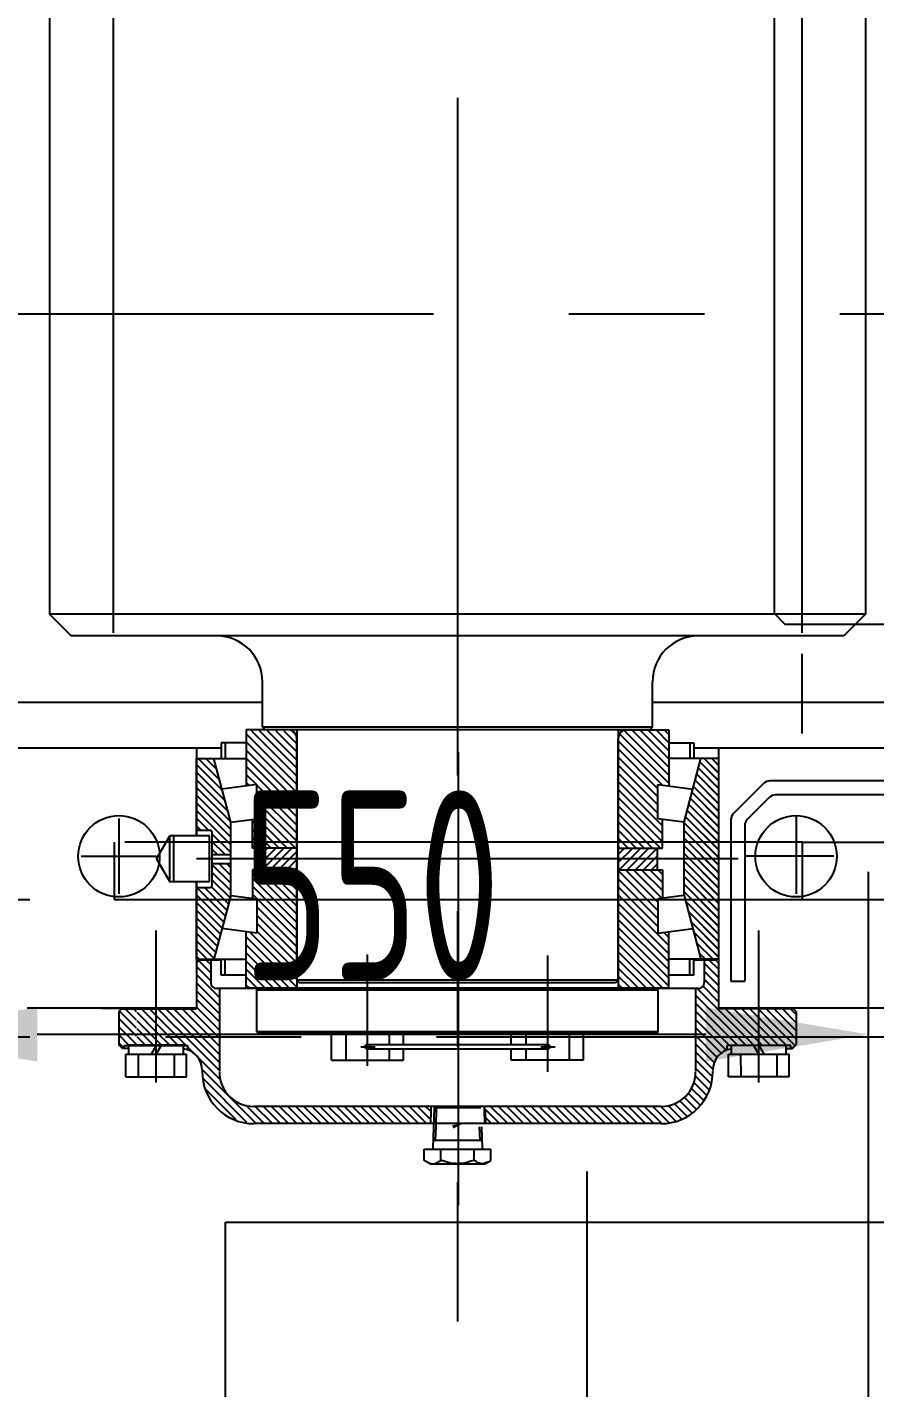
# Model space of a CAD drawing. Header units: millimetres. Extents: x 0 to 12600, y -343 to 8910.
# Drawn here: x 4703 to 5173, y 4642 to 5395 of the extents above; entities that cross this region are included whole.
import ezdxf

# ---------------------------------------------------------------- set-up
doc = ezdxf.new("R2010")
doc.units = ezdxf.units.MM
doc.header["$LTSCALE"] = 300
for name, pattern in [('F', [0.75, 0.5, -0.25]), ('G', [2, 1.25, -0.25, 0.25, -0.25]), ('K', [2.5, 1.25, -0.25, 0.25, -0.25, 0.25, -0.25])]:
    doc.linetypes.add(name, pattern=pattern)
for name, color, linetype in [('01', 7, 'Continuous'), ('02', 1, 'Continuous'), ('04', 2, 'F'), ('05', 142, 'G'), ('07', 6, 'K'), ('08', 1, 'Continuous'), ('10', 1, 'Continuous'), ('11', 3, 'Continuous')]:
    doc.layers.add(name, color=color, linetype=linetype)
doc.styles.get("Standard").update_dxf_attribs({"font": 'isocp', "width": 0.707, "bigfont": 'intecad.shx'})
doc.dimstyles.new('INTE', dxfattribs={"dimscale": 30, "dimtxt": 3.5, "dimasz": 3, "dimexe": 3, "dimexo": 0, "dimgap": 1, "dimtad": 1, "dimdec": 1, "dimdsep": 46, "dimtxsty": 'Standard', "dimcen": 0, "dimclrd": 1, "dimclre": 1, "dimclrt": 3, "dimaunit": 1, "dimadec": 0, "dimazin": 0, "dimtfac": 1, "dimtdec": 1, "dimtmove": 0, "dimatfit": 0, "dimfxl": 1, "dimarcsym": 0})
pattern_1 = [(315, (-5037.0482, -12563.494), (2.24506403, 2.24506403), [])]
pattern_2 = [(315, (3868.1704, 6442.1742), (2.1213203, 2.1213203), [])]

# ---------------------------------------------------------------- blocks, each defined once
blk = doc.blocks.new('rtret')
at = {"layer": '07', "color": 6, "linetype": 'K'}
for p, q in [((5930.3, 216.21), (5930.3, -34.4)), ((6120.8, 166.59), (5739.8, 166.59)), ((5739.8, 166.59), (5739.8, 134.79)), ((6120.8, 166.59), (8482.8, 166.59)), ((6120.8, 134.79), (6120.8, 166.59)), ((5168.3, 134.79), (7403.3, 134.79)), ((5739.8, 134.79), (6120.8, 134.79)), ((5168.3, 58.79), (7403.3, 58.79))]:
    blk.add_line(p, q, dxfattribs=at)
blk = doc.blocks.new('*U45', base_point=(447.98, -461.78))
at = {"layer": '01'}
for p, q in [((447.98, -461.78), (447.98, -639.69)), ((447.98, -461.78), (449.48, -463.28)), ((449.48, -463.28), (449.48, -638.19)), ((447.98, -639.69), (449.48, -638.19))]:
    blk.add_line(p, q, dxfattribs=at)
blk = doc.blocks.new('*D130')
at = {"layer": '08', "color": 1, "lineweight": -2}
for p, q in [((4619.04, 4608.07), (4619.04, 4927.73)), ((5169.04, 3923.89), (5169.04, 4927.73)), ((5079.04, 4837.73), (4709.04, 4837.73))]:
    blk.add_line(p, q, dxfattribs=at)
at = {"layer": '08', "color": 1}
for points in [[(4709.04, 4852.73), (4709.04, 4822.73), (4619.04, 4837.73)], [(5079.04, 4852.73), (5079.04, 4822.73), (5169.04, 4837.73)]]:
    blk.add_solid(points, dxfattribs=at)
at = {"layer": 'Defpoints', "color": 0}
for p in [(4619.04, 4837.73), (4619.04, 4608.07), (5169.04, 3923.89)]:
    blk.add_point(p, dxfattribs=at)
at = {"layer": '08', "color": 3, "insert": (4894.04, 4920.23), "char_height": 105, "attachment_point": 5}
blk.add_mtext('550', dxfattribs=at)

msp = doc.modelspace()

# ---------------------------------------------------------------- hatches: boundary and pattern name
at = {"layer": '02', "linetype": 'Continuous'}
h = msp.add_hatch(dxfattribs=at)
h.set_pattern_fill('ANSI31', color=1, angle=-90, style=0)
h.set_pattern_definition([(315, (3919.28, 5613.0828), (2.245064, 2.245064), [])])
h.paths.add_polyline_path([(5030.58, 4940.85), (5055.09, 4940.85), (5055.09, 4956.7), (5052.59, 4957.03), (5052.59, 4975.99), (5058.59, 4975.2), (5058.59, 5005.65), (5030.53, 5005.65), (5030.53, 5001.76), (5030.58, 5001.71)])
h.paths.add_polyline_path([(5052.59, 4893.72), (5052.59, 4912.68), (5055.09, 4913.01), (5055.09, 4928.85), (5030.58, 4928.85), (5030.58, 4863.42), (5058.59, 4863.42), (5058.59, 4894.51)])
h.paths.add_polyline_path([(4852.67, 4940.85), (4852.67, 5001.71), (4852.73, 5001.76), (4852.73, 5005.65), (4824.66, 5005.65), (4824.66, 4975.2), (4830.66, 4975.99), (4830.66, 4957.03), (4828.16, 4956.7), (4828.16, 4940.85)])
h.paths.add_polyline_path([(4852.67, 4928.85), (4828.16, 4928.85), (4828.16, 4913.01), (4830.66, 4912.68), (4830.66, 4893.72), (4824.66, 4894.51), (4824.66, 4863.42), (4852.67, 4863.42)])
at = {"layer": '02'}
h = msp.add_hatch(dxfattribs=at)
h.set_pattern_fill('_USER', color=256, scale=3, angle=-45, style=0, pattern_type=0)
h.set_pattern_definition(pattern_2)
h.paths.add_polyline_path([(5086.09, 4914.83), (5086.09, 4934.85), (5067.09, 4934.85), (5067.09, 4916.15)])
h.paths.add_polyline_path([(5086.15, 4990.42), (5076.39, 4990.42), (5067.09, 4955.12), (5067.09, 4934.85), (5086.15, 4934.85)])
h.paths.add_polyline_path([(5086.09, 4914.83), (5067.09, 4916.15), (5067.09, 4914.59), (5076.39, 4879.29), (5086.09, 4879.29)])
h.paths.add_polyline_path([(4816.16, 4914.59), (4816.16, 4932.35), (4805.76, 4932.35), (4805.76, 4919.98, -0.414214), (4804.76, 4918.98), (4798.16, 4918.98, 0.414214), (4797.16, 4917.98), (4797.16, 4879.29), (4806.86, 4879.29)])
at = {"layer": '10'}
h = msp.add_hatch(dxfattribs=at)
h.set_pattern_fill('_USER', color=256, scale=3, angle=-45, style=0, pattern_type=0)
h.set_pattern_definition(pattern_2)
h.paths.add_polyline_path([(5086.09, 4954.88), (5086.09, 4934.85), (5067.09, 4934.85), (5067.09, 4953.56)])
h.paths.add_polyline_path([(5086.15, 4934.85), (5086.15, 4879.29), (5076.39, 4879.29), (5067.09, 4914.59), (5067.09, 4934.85)])
h.paths.add_polyline_path([(5086.09, 4990.42), (5086.09, 4954.88), (5067.09, 4953.56), (5067.09, 4955.12), (5076.39, 4990.42)])
h.paths.add_polyline_path([(4806.86, 4990.42), (4816.16, 4955.12), (4816.16, 4937.35), (4805.76, 4937.35), (4805.76, 4949.73, 0.414214), (4804.76, 4950.73), (4798.16, 4950.73, -0.414214), (4797.16, 4951.73), (4797.16, 4990.42)])
h = msp.add_hatch(dxfattribs=at)
h.set_pattern_fill('ANSI31', color=256, angle=-90, style=0)
h.set_pattern_definition(pattern_1)
h.paths.add_polyline_path([(5127.44, 4851.89), (5128.94, 4850.39), (5128.94, 4832.19), (5126.44, 4829.69), (5125.84, 4829.69), (5125.84, 4831.69), (5119.34, 4831.69), (5119.34, 4851.89)])
h.paths.add_polyline_path([(5084.46, 4879.27), (5086.06, 4877.67), (5086.06, 4852.39, 0.414214), (5086.56, 4851.89), (5097.34, 4851.89), (5097.34, 4831.69), (5090.84, 4831.69), (5090.84, 4828.77, 0.305905), (5082.89, 4816.99), (5082.89, 4817.27, -0.414214), (5054.39, 4788.77), (4957.21, 4788.77), (4956.97, 4796.47), (4956.34, 4796.47), (4956.34, 4798.27), (5054.39, 4798.27, 0.414214), (5073.39, 4817.27), (5073.39, 4863.47), (5074.94, 4863.47, 0.414214), (5078.14, 4866.67), (5078.14, 4879.27)])
h.paths.add_polyline_path([(4926.94, 4798.27), (4926.94, 4796.47), (4926.31, 4796.47), (4926.07, 4788.77), (4828.89, 4788.77, -0.414214), (4800.39, 4817.27), (4800.39, 4816.99, 0.305905), (4792.44, 4828.77), (4792.44, 4831.69), (4785.94, 4831.69), (4785.94, 4851.89), (4796.71, 4851.89, 0.414214), (4797.21, 4852.39), (4797.21, 4877.67), (4798.81, 4879.27), (4805.14, 4879.27), (4805.14, 4866.67, 0.414214), (4808.34, 4863.47), (4809.89, 4863.47), (4809.89, 4817.27, 0.414214), (4828.89, 4798.27)])
h.paths.add_polyline_path([(4763.94, 4851.89), (4763.94, 4831.69), (4757.44, 4831.69), (4757.44, 4829.69), (4756.84, 4829.69), (4754.34, 4832.19), (4754.34, 4850.39), (4755.84, 4851.89)])
h.paths.add_polyline_path([(4821.62, 4795.5), (4834.69, 4807.95), (4827.45, 4815.56), (4814.37, 4803.11)], flags=24)
h = msp.add_hatch(dxfattribs=at)
h.set_pattern_fill('ANSI31', color=256, angle=-90, style=0)
h.set_pattern_definition(pattern_1)
h.paths.add_polyline_path([(4764.14, 4831.74), (4774.91, 4831.73), (4774.91, 4833.83), (4774.92, 4851.89), (4764.14, 4851.89)])
h.paths.add_polyline_path([(4786.14, 4851.89), (4774.92, 4851.89), (4774.91, 4831.73), (4786.14, 4831.73)])
h = msp.add_hatch(dxfattribs=at)
h.set_pattern_fill('ANSI31', color=256, angle=-90, style=0)
h.set_pattern_definition(pattern_1)
h.paths.add_polyline_path([(5119.14, 4831.74), (5108.36, 4831.73), (5108.36, 4833.83), (5108.36, 4851.89), (5119.14, 4851.89)])
h.paths.add_polyline_path([(5097.14, 4851.89), (5108.36, 4851.89), (5108.36, 4831.73), (5097.14, 4831.73)])
at = {"layer": '11', "linetype": 'Continuous'}
h = msp.add_hatch(dxfattribs=at)
h.set_pattern_fill('ANSI31', color=3, style=0)
h.set_pattern_definition([(45, (3919.28, 5613.0828), (-2.245064, 2.245064), [])])
h.paths.add_polyline_path([(5030.58, 4940.85), (5030.58, 4928.85), (5052.29, 4928.85), (5052.29, 4934.85), (5052.29, 4940.85)])
h.paths.add_polyline_path([(4852.67, 4928.85), (4852.67, 4940.85), (4830.96, 4940.85), (4830.96, 4934.85), (4830.96, 4928.85)])

# ---------------------------------------------------------------- linework, layer by layer
for p, q in [((4824.66, 5006.29), (4824.66, 4975.2)), ((5030.53, 5006.29), (4824.66, 5006.29)), ((4852.73, 5006.29), (4852.73, 4863.42)), ((5030.53, 5006.29), (5058.59, 5006.29)), ((5030.53, 5006.29), (5030.53, 4863.42)), ((5058.59, 5006.29), (5058.59, 4975.2)), ((4797.16, 4990.42), (4824.66, 4990.42)), ((4797.16, 4947.55), (4797.16, 4990.42)), ((4816.16, 4955.12), (4806.86, 4990.42)), ((5086.09, 4990.42), (5058.59, 4990.42)), ((5067.09, 4955.12), (5076.39, 4990.42)), ((4830.66, 4975.99), (4811.26, 4973.44)), ((4830.66, 4957.03), (4830.66, 4975.99)), ((5052.59, 4957.03), (5052.59, 4975.99)), ((5052.59, 4975.99), (5072, 4973.44)), ((4816.16, 4955.12), (4830.66, 4957.03)), ((4816.16, 4914.59), (4816.16, 4955.12)), ((4828.16, 4940.85), (4828.16, 4956.7)), ((5067.09, 4955.12), (5052.59, 4957.03)), ((5055.09, 4940.85), (5055.09, 4956.7)), ((5067.09, 4914.59), (5067.09, 4955.12)), ((4852.67, 4940.85), (4828.16, 4940.85)), ((4830.96, 4928.85), (4830.96, 4940.85)), ((5030.58, 4940.85), (5055.09, 4940.85)), ((5052.29, 4928.85), (5052.29, 4940.85)), ((4852.67, 4928.85), (4828.16, 4928.85)), ((4828.16, 4928.85), (4828.16, 4913.01)), ((5030.53, 4928.85), (5055.09, 4928.85)), ((5055.09, 4928.85), (5055.09, 4913.01)), ((4797.16, 4879.29), (4797.16, 4922.15)), ((4816.16, 4914.59), (4806.86, 4879.29)), ((4816.16, 4914.59), (4830.66, 4912.68)), ((4830.66, 4912.68), (4830.66, 4893.72)), ((5067.09, 4914.59), (5052.59, 4912.68)), ((5052.59, 4912.68), (5052.59, 4893.72)), ((5067.09, 4914.59), (5076.39, 4879.29)), ((4830.66, 4893.72), (4811.26, 4896.27)), ((4824.66, 4863.42), (4824.66, 4894.51)), ((5052.59, 4893.72), (5072, 4896.27)), ((5058.59, 4863.42), (5058.59, 4894.51)), ((4797.16, 4879.29), (4824.66, 4879.29)), ((4805.14, 4878.89), (4805.14, 4866.29)), ((5086.09, 4879.29), (5058.59, 4879.29)), ((5078.14, 4878.89), (5078.14, 4866.29)), ((4797.21, 4877.39), (4797.21, 4852.39)), ((5086.06, 4877.39), (5086.06, 4852.39)), ((4831.3, 4863.09), (4808.33, 4863.09)), ((4831.3, 4863.09), (4808.34, 4863.09)), ((4809.89, 4863.09), (4809.89, 4817.27)), ((4824.66, 4863.42), (5058.59, 4863.42)), ((5074.94, 4863.09), (5051.89, 4863.09)), ((5073.39, 4863.09), (5073.39, 4817.27)), ((4754.14, 4850.39), (4755.64, 4851.89)), ((4754.14, 4850.39), (4754.14, 4831.89)), ((4755.64, 4851.89), (4796.71, 4851.89)), ((5127.64, 4851.89), (5086.56, 4851.89)), ((5129.14, 4850.39), (5129.14, 4832.19)), ((4756.14, 4829.89), (4754.14, 4831.89)), ((4759.81, 4829.89), (4756.14, 4829.89)), ((4757.24, 4829.69), (4757.24, 4831.69)), ((4757.24, 4831.69), (4792.44, 4831.69)), ((4792.44, 4829.19), (4792.44, 4831.69)), ((5126.04, 4831.69), (5090.84, 4831.69)), ((5090.84, 4829.19), (5090.84, 4831.69)), ((5123.46, 4829.89), (5127.14, 4829.89)), ((5126.04, 4829.69), (5126.04, 4831.69)), ((5126.65, 4829.89), (5129.14, 4832.19)), ((5127.14, 4829.89), (5129.14, 4831.89)), ((4800.39, 4816.89), (4800.39, 4816.61)), ((5082.89, 4816.89), (5082.89, 4816.61)), ((5054.39, 4797.89), (4828.89, 4797.89)), ((5054.39, 4788.39), (4828.89, 4788.39))]:
    msp.add_line(p, q)
for centre, radius, start, end in [((4808.34, 4866.29), 3.2, 180, 270), ((5074.94, 4866.29), 3.2, 270, 0), ((4796.71, 4852.39), 0.5, 270, 0), ((5086.56, 4852.39), 0.5, 180, 270), ((4828.89, 4816.89), 19, 180, 270), ((5054.39, 4816.89), 19, 270, 0)]:
    msp.add_arc(centre, radius, start, end)
at = {"layer": '01'}
for p, q in [((4715.82, 5402.29), (4715.82, 5070.29)), ((5116.86, 5401.79), (5116.86, 5070.79)), ((5167.43, 5402.29), (5167.43, 5070.29)), ((5167.43, 5070.29), (4715.82, 5070.29)), ((4715.82, 5070.29), (4727.82, 5058.29)), ((5116.86, 5070.79), (5122.86, 5064.79)), ((5167.43, 5070.29), (5155.43, 5058.29)), ((5122.86, 5064.79), (5611.74, 5064.79)), ((5155.43, 5058.29), (4727.82, 5058.29)), ((4833.68, 5007.79), (4833.68, 5032.79)), ((5049.58, 5007.79), (5049.58, 5032.79)), ((5049.58, 5007.79), (4833.68, 5007.79)), ((4833.68, 5007.79), (4835.18, 5006.29)), ((5048.08, 5006.29), (4835.18, 5006.29)), ((5049.58, 5007.79), (5048.08, 5006.29)), ((4852.67, 4867.79), (4852.67, 5001.49)), ((5030.58, 4867.79), (5030.58, 5001.49)), ((4636.99, 4996.29), (4810.78, 4996.29)), ((4797.14, 4996.29), (4797.14, 4947.55)), ((5072.47, 4996.29), (5586.87, 4996.29)), ((5086.14, 4996.29), (5086.14, 4852.29)), ((5094.4, 4959.95), (5110.98, 4976.53)), ((5519.24, 4977.99), (5114.52, 4977.99)), ((5102.1, 4956.76), (5114.17, 4968.83)), ((5519.24, 4970.29), (5117.71, 4970.29)), ((5092.94, 4956.63), (5092.94, 4867.21)), ((5100.64, 4953.44), (5100.64, 4867.21)), ((4775.09, 4934.85), (4782.43, 4947.55)), ((4804.43, 4947.55), (4782.43, 4947.55)), ((4782.43, 4922.15), (4782.43, 4947.55)), ((4784.43, 4947.55), (4784.43, 4922.15)), ((4804.43, 4922.15), (4804.43, 4947.55)), ((4805.76, 4949.73), (4805.76, 4919.98)), ((4775.09, 4934.85), (4782.43, 4922.15)), ((4804.43, 4922.15), (4782.43, 4922.15)), ((4797.14, 4922.15), (4797.14, 4852.29)), ((4810.78, 4878.89), (4798.71, 4878.89)), ((5084.56, 4878.89), (5072.47, 4878.89)), ((4830.63, 4862.42), (4831.63, 4863.42)), ((5052.64, 4862.35), (5051.64, 4863.35)), ((4830.63, 4862.42), (5052.63, 4862.42)), ((4830.63, 4839.42), (4830.63, 4862.42)), ((5052.63, 4839.42), (5052.63, 4862.42)), ((4755.64, 4851.89), (4755.64, 4852.29)), ((5127.64, 4851.89), (5127.64, 4852.29)), ((4830.63, 4839.42), (5052.63, 4839.42)), ((4831.63, 4838.42), (4830.63, 4839.42)), ((4831.63, 4838.42), (5051.63, 4838.42)), ((4871.84, 4823.42), (4871.84, 4838.42)), ((4879.83, 4838.42), (4879.83, 4823.42)), ((4903.83, 4838.42), (4903.83, 4832.25)), ((4911.82, 4832.25), (4911.82, 4838.42)), ((4971.43, 4832.25), (4971.43, 4838.42)), ((4979.42, 4838.42), (4979.42, 4832.25)), ((5003.42, 4838.42), (5003.42, 4823.42)), ((5011.41, 4823.42), (5011.41, 4838.42)), ((5052.63, 4839.42), (5051.63, 4838.42)), ((4758.14, 4814.24), (4758.15, 4826.74)), ((4758.15, 4826.74), (4791.68, 4826.73)), ((4790.01, 4831.73), (4759.81, 4831.74)), ((4759.81, 4826.74), (4759.81, 4831.74)), ((4764.91, 4826.74), (4764.91, 4814.24)), ((4774.91, 4831.73), (4772.03, 4826.74)), ((4774.91, 4826.73), (4777.8, 4831.73)), ((4784.91, 4826.73), (4784.91, 4814.23)), ((4790.01, 4826.73), (4790.01, 4831.73)), ((4791.67, 4814.23), (4791.68, 4826.73)), ((4891.83, 4832.25), (4991.42, 4832.25)), ((4991.42, 4829.59), (4891.83, 4829.59)), ((4903.83, 4829.59), (4903.83, 4823.42)), ((4911.82, 4823.42), (4911.82, 4829.59)), ((4971.43, 4823.42), (4971.43, 4829.59)), ((4979.42, 4829.59), (4979.42, 4823.42)), ((5091.6, 4826.73), (5125.13, 4826.74)), ((5091.6, 4814.23), (5091.6, 4826.73)), ((5093.26, 4831.73), (5123.46, 4831.74)), ((5093.26, 4826.73), (5093.26, 4831.73)), ((5098.36, 4826.73), (5098.37, 4814.23)), ((5108.36, 4826.73), (5105.48, 4831.73)), ((5108.36, 4831.73), (5111.25, 4826.74)), ((5118.36, 4826.74), (5118.37, 4814.24)), ((5123.46, 4826.74), (5123.46, 4831.74)), ((5125.13, 4814.24), (5125.13, 4826.74)), ((4871.84, 4823.42), (4911.82, 4823.42)), ((5011.41, 4823.42), (4971.43, 4823.42)), ((4758.14, 4814.24), (4791.67, 4814.23)), ((5125.13, 4814.24), (5091.6, 4814.23)), ((4813.24, 4733.89), (5213.24, 4733.89)), ((4813.24, 2893.89), (4813.24, 4733.89))]:
    msp.add_line(p, q, dxfattribs=at)
at = {"layer": '01', "color": 7, "linetype": 'Continuous'}
for p, q in [((4833.68, 5021.29), (4636.99, 5021.29)), ((5591.74, 5021.29), (5049.58, 5021.29)), ((4824.66, 4999.12), (4810.78, 4999.12)), ((4810.78, 4999.12), (4810.78, 4990.42)), ((4813.08, 4999.12), (4813.08, 4990.42)), ((5058.59, 4999.12), (5072.47, 4999.12)), ((5070.17, 4999.12), (5070.17, 4990.42)), ((5072.47, 4999.12), (5072.47, 4990.42)), ((4798.16, 4950.73), (4804.76, 4950.73)), ((4805.76, 4937.35), (4816.16, 4937.35)), ((4805.76, 4932.35), (4816.16, 4932.35)), ((4798.16, 4918.98), (4804.76, 4918.98)), ((4798.71, 4878.89), (4797.21, 4877.39)), ((4810.78, 4870.59), (4810.78, 4879.29)), ((4813.08, 4870.59), (4813.08, 4879.29)), ((5070.17, 4870.59), (5070.17, 4879.29)), ((5072.47, 4870.59), (5072.47, 4879.29)), ((5086.06, 4877.39), (5084.56, 4878.89)), ((4824.66, 4870.59), (4810.78, 4870.59)), ((5072.47, 4870.59), (5058.59, 4870.59)), ((5092.94, 4867.21), (5100.64, 4867.21)), ((4797.14, 4852.29), (4703.49, 4852.29)), ((4744.63, 4852.29), (4764.92, 4852.29)), ((4784.92, 4852.29), (4797.2, 4852.29)), ((5179.79, 4852.29), (5086.14, 4852.29)), ((5129.14, 4850.39), (5127.64, 4851.89)), ((4926.94, 4796.09), (4926.7, 4788.39)), ((4926.94, 4797.89), (4926.94, 4796.09)), ((4928.75, 4797.12), (4928.4, 4786.69)), ((4954.5, 4797.12), (4928.75, 4797.12)), ((4956.34, 4797.89), (4956.34, 4796.09)), ((4956.34, 4796.09), (4956.58, 4788.39)), ((4928.4, 4786.69), (4928.03, 4774.55)), ((4954.85, 4786.69), (4955.23, 4774.55)), ((4923.18, 4774.19), (4960.08, 4774.19)), ((4923.18, 4768.07), (4923.18, 4774.19)), ((4928.03, 4774.19), (4928.03, 4774.55)), ((4932.4, 4768.07), (4932.4, 4774.19)), ((4950.85, 4768.07), (4950.85, 4774.19)), ((4955.23, 4774.19), (4955.23, 4774.55)), ((4960.08, 4768.07), (4960.08, 4774.19)), ((4926.43, 4766.19), (4923.18, 4768.07)), ((4926.43, 4766.19), (4956.83, 4766.19)), ((4956.83, 4766.19), (4960.08, 4768.07))]:
    msp.add_line(p, q, dxfattribs=at)
for centre, radius in [((4754.24, 4936.29), 22.5), ((5129.04, 4936.29), 22.5), ((4891.83, 4830.92), 1.33), ((4991.42, 4830.92), 1.33)]:
    msp.add_circle(centre, radius, dxfattribs=at)
at = {"layer": '01'}
for centre, radius, start, end in [((4808.19, 5032.81), 25.49, 359.96713, 89.80774), ((5075.06, 5032.81), 25.49, 90.19226, 180.03287), ((4847.87, 5001.49), 4.8, 0, 90), ((5035.38, 5001.49), 4.8, 90, 180), ((5114.52, 4972.99), 5, 90, 135), ((5117.71, 4965.29), 5, 90, 135), ((5097.94, 4956.41), 5, 135, 180), ((5105.64, 4953.22), 5, 135, 180)]:
    msp.add_arc(centre, radius, start, end, dxfattribs=at)
at = {"layer": '01', "color": 7, "linetype": 'Continuous'}
for centre, radius, start, end in [((4798.16, 4951.73), 1, 180, 270), ((4804.76, 4949.73), 1, 0, 90), ((4804.76, 4949.73), 1, 0, 90), ((4798.16, 4917.98), 1, 90, 180), ((4798.16, 4917.98), 1, 90, 180), ((4804.76, 4919.98), 1, 270, 0), ((4788.39, 4817.89), 12, 359.12285, 82.2415), ((5094.88, 4817.89), 12, 97.7585, 180.87715), ((4828.89, 4816.89), 28.5, 179.12285, 270), ((5054.39, 4816.89), 28.5, 270, 0.87715)]:
    msp.add_arc(centre, radius, start, end, dxfattribs=at)
at = {"layer": '01'}
for points in [[(4924.8, 4767.13), (4927.79, 4766.19), (4932.4, 4768.07)], [(4950.85, 4768.07), (4941.63, 4766.19), (4932.4, 4768.07)], [(4958.45, 4767.13), (4955.46, 4766.19), (4950.85, 4768.07)]]:
    msp.add_spline(points, degree=3, dxfattribs=at)
at = {"layer": '02', "color": 1, "linetype": 'Continuous'}
msp.add_line((4956.97, 4796.09), (4957.21, 4788.39), dxfattribs=at)
msp.add_solid([(4939.29, 4785.67), (4944.72, 4788.39), (4938.7, 4787.58)], dxfattribs=at)
at = {"layer": '04', "color": 2, "linetype": 'F'}
for p, q in [((4929.92, 4797.12), (4929.57, 4786.69)), ((4929.57, 4786.69), (4929.33, 4779.19)), ((4953.68, 4786.69), (4953.92, 4779.19)), ((4928.17, 4779.19), (4955.08, 4779.19))]:
    msp.add_line(p, q, dxfattribs=at)
at = {"layer": '05'}
for p, q in [((4941.64, 5955.95), (4941.64, 4678.98)), ((5132.26, 5498.29), (5132.26, 5004.18)), ((4754.24, 4957.12), (4754.24, 4915.46)), ((5129.04, 4958.79), (5129.04, 4915.46)), ((4733.41, 4936.29), (4775.07, 4936.29)), ((5097.07, 4934.85), (4797.16, 4934.85)), ((5149.87, 4936.29), (5100.64, 4936.29)), ((4774.91, 4811.17), (4774.93, 4895.28)), ((5108.37, 4811.17), (5108.35, 4895.28)), ((4891.83, 4820.35), (4891.83, 4881.97)), ((4888.13, 4830.92), (4896.06, 4830.92)), ((4987.72, 4830.92), (4995.65, 4830.92)), ((5013.24, 4761.84), (5013.24, 2813.05))]:
    msp.add_line(p, q, dxfattribs=at)
at = {"layer": '05', "color": 4, "linetype": 'G'}
for p, q in [((4751.13, 5434.99), (4751.13, 5041.34)), ((5132.13, 5434.99), (5132.13, 5041.34)), ((7928.32, 5236.29), (4698.16, 5236.29)), ((4991.42, 4881.49), (4991.42, 4817.04))]:
    msp.add_line(p, q, dxfattribs=at)

# ---------------------------------------------------------------- block references
msp.add_blockref('rtret', (-988.27, 4777.6))
at = {"layer": '01', "rotation": 270}
msp.add_blockref('*U45', (5030.58, 4867.79), dxfattribs=at)

# ---------------------------------------------------------------- dimensions: what is measured, and where the dimension line sits
at = {"layer": '08'}
dim = msp.add_linear_dim(base=(4619.04, 4837.73), p1=(5169.04, 3923.89), p2=(4619.04, 4608.07), dimstyle='INTE', dxfattribs=at)
dim.commit()
dim.dimension.update_dxf_attribs({"geometry": '*D130', "text_midpoint": (4894.04, 4920.23)})

doc.saveas('drawing.dxf')
